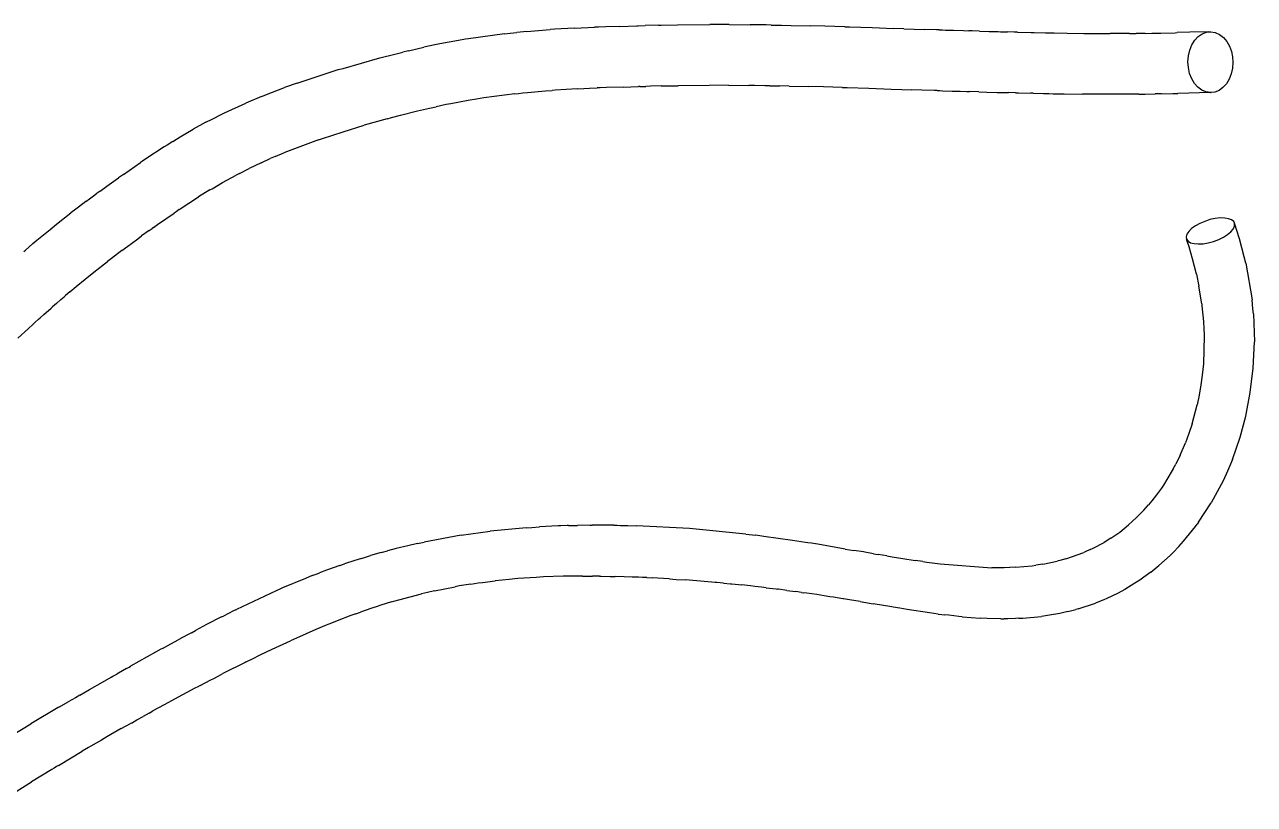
# Model space of a CAD drawing. Header units: millimetres. Extents: x -808 to -5, y -418 to 283.
# Drawn here: x -666.69 to -626.58, y 31.11 to 56.53 of the extents above; entities that cross this region are included whole.
import ezdxf

# ---------------------------------------------------------------- set-up
doc = ezdxf.new("R2010")
doc.units = ezdxf.units.MM
doc.layers.add('VISIBLE', color=7, linetype='Continuous')

msp = doc.modelspace()

# ---------------------------------------------------------------- linework, layer by layer
at = {"layer": 'VISIBLE'}
for points in [[(-651.038, 56.227), (-652.213, 56.064)], [(-651.038, 56.227), (-650.851, 56.248)], [(-650.851, 56.248), (-650.635, 56.271)], [(-650.31, 56.302), (-650.635, 56.271)], [(-650.31, 56.302), (-649.546, 56.363)], [(-649.395, 56.373), (-649.546, 56.363)], [(-648.761, 56.409), (-649.395, 56.373)], [(-648.761, 56.409), (-648.542, 56.42)], [(-648.542, 56.42), (-648.312, 56.43)], [(-648.312, 56.43), (-648.098, 56.439)], [(-647.973, 56.444), (-648.098, 56.439)], [(-647.734, 56.453), (-647.973, 56.444)], [(-647.278, 56.469), (-647.734, 56.453)], [(-647.278, 56.469), (-646.722, 56.487)], [(-646.722, 56.487), (-646.679, 56.488)], [(-646.679, 56.488), (-646.453, 56.494)], [(-646.021, 56.504), (-646.453, 56.494)], [(-646.021, 56.504), (-645.996, 56.505)], [(-645.996, 56.505), (-645.93, 56.506)], [(-645.93, 56.506), (-645.392, 56.516)], [(-645.392, 56.516), (-644.341, 56.526)], [(-643.706, 56.527), (-644.341, 56.526)], [(-643.706, 56.527), (-643.024, 56.522)], [(-642.842, 56.52), (-643.024, 56.522)], [(-642.509, 56.516), (-642.842, 56.52)], [(-642.337, 56.513), (-642.509, 56.516)], [(-642.337, 56.513), (-642.002, 56.507)], [(-642.002, 56.507), (-641.69, 56.501)], [(-641.69, 56.501), (-641.069, 56.486)], [(-640.586, 56.473), (-641.069, 56.486)], [(-639.94, 56.455), (-640.586, 56.473)], [(-639.94, 56.455), (-639.786, 56.45)], [(-639.786, 56.45), (-639.051, 56.427)], [(-639.051, 56.427), (-638.34, 56.405)], [(-638.018, 56.394), (-638.34, 56.405)], [(-638.018, 56.394), (-637.681, 56.383)], [(-637.681, 56.383), (-637.348, 56.372)], [(-636.947, 56.359), (-637.348, 56.372)], [(-636.859, 56.356), (-636.947, 56.359)], [(-636.859, 56.356), (-636.754, 56.353)], [(-636.754, 56.353), (-636.655, 56.35)], [(-636.655, 56.35), (-636.392, 56.341)], [(-636.392, 56.341), (-636.074, 56.331)], [(-636.074, 56.331), (-635.898, 56.326)], [(-635.789, 56.323), (-635.898, 56.326)], [(-635.545, 56.315), (-635.789, 56.323)], [(-635.545, 56.315), (-635.227, 56.306)], [(-635.227, 56.306), (-634.935, 56.297)], [(-634.935, 56.297), (-634.861, 56.295)], [(-634.861, 56.295), (-634.632, 56.289)], [(-634.417, 56.283), (-634.632, 56.289)], [(-634.304, 56.28), (-634.417, 56.283)], [(-634.304, 56.28), (-633.859, 56.27)], [(-633.859, 56.27), (-633.805, 56.269)], [(-633.805, 56.269), (-633.76, 56.268)], [(-633.76, 56.268), (-633.395, 56.26)], [(-633.395, 56.26), (-633.287, 56.258)], [(-633.287, 56.258), (-633.112, 56.255)], [(-633.112, 56.255), (-632.684, 56.248)], [(-632.684, 56.248), (-632.15, 56.242)], [(-632.15, 56.242), (-631.289, 56.237)], [(-631.157, 56.237), (-631.289, 56.237)], [(-631.081, 56.237), (-631.157, 56.237)], [(-630.655, 56.238), (-631.081, 56.237)], [(-630.655, 56.238), (-630.441, 56.24)], [(-630.145, 56.242), (-630.441, 56.24)], [(-630.145, 56.242), (-629.923, 56.245)], [(-629.923, 56.245), (-629.629, 56.249)], [(-629.629, 56.249), (-629.17, 56.258)], [(-629.17, 56.258), (-629.106, 56.264)], [(-628.684, 56.282), (-629.106, 56.264)], [(-628.082, 56.296), (-628.684, 56.282)], [(-628.413, 56.136), (-628.284, 56.224)], [(-628.284, 56.224), (-628.145, 56.276)], [(-628.145, 56.276), (-628.04, 56.293)], [(-628.082, 56.296), (-628.04, 56.293)], [(-628.04, 56.293), (-628.001, 56.29)], [(-628.001, 56.29), (-627.857, 56.265)], [(-627.857, 56.265), (-627.72, 56.202)], [(-627.72, 56.202), (-627.594, 56.105)], [(-654.165, 55.677), (-653.669, 55.789)], [(-653.314, 55.863), (-653.669, 55.789)], [(-653.151, 55.896), (-653.314, 55.863)], [(-652.537, 56.01), (-653.151, 55.896)], [(-652.31, 56.048), (-652.537, 56.01)], [(-652.213, 56.064), (-652.31, 56.048)], [(-628.689, 55.697), (-628.619, 55.868)], [(-628.619, 55.868), (-628.526, 56.016)], [(-628.526, 56.016), (-628.413, 56.136)], [(-627.594, 56.105), (-627.484, 55.975)], [(-627.484, 55.975), (-627.396, 55.82)], [(-627.396, 55.82), (-627.331, 55.645)], [(-656.298, 55.092), (-655.106, 55.444)], [(-655.106, 55.444), (-654.619, 55.568)], [(-654.619, 55.568), (-654.354, 55.633)], [(-654.165, 55.677), (-654.354, 55.633)], [(-628.749, 55.318), (-628.733, 55.512)], [(-628.733, 55.512), (-628.689, 55.697)], [(-627.331, 55.645), (-627.296, 55.475)], [(-627.296, 55.475), (-627.284, 55.3)], [(-657.802, 54.623), (-656.462, 55.06)], [(-656.462, 55.06), (-656.298, 55.092)], [(-628.736, 55.123), (-628.749, 55.318)], [(-628.695, 54.936), (-628.736, 55.123)], [(-627.297, 55.108), (-627.337, 54.922)], [(-627.284, 55.3), (-627.297, 55.108)], [(-657.802, 54.623), (-658.218, 54.473)], [(-644.361, 54.546), (-645.376, 54.536)], [(-643.731, 54.547), (-644.361, 54.546)], [(-643.731, 54.547), (-643.066, 54.543)], [(-628.628, 54.762), (-628.695, 54.936)], [(-628.537, 54.61), (-628.628, 54.762)], [(-628.426, 54.484), (-628.537, 54.61)], [(-627.495, 54.599), (-627.607, 54.475)], [(-627.404, 54.75), (-627.495, 54.599)], [(-627.337, 54.922), (-627.404, 54.75)], [(-658.961, 54.187), (-659.477, 53.969)], [(-658.961, 54.187), (-658.606, 54.327)], [(-658.606, 54.327), (-658.218, 54.473)], [(-650.698, 54.273), (-651.716, 54.138)], [(-650.698, 54.273), (-650.582, 54.285)], [(-650.582, 54.285), (-650.435, 54.301)], [(-650.435, 54.301), (-650.293, 54.315)], [(-650.293, 54.315), (-649.703, 54.366)], [(-649.703, 54.366), (-649.481, 54.383)], [(-649.391, 54.389), (-649.481, 54.383)], [(-648.673, 54.431), (-649.391, 54.389)], [(-648.673, 54.431), (-648.453, 54.442)], [(-648.453, 54.442), (-648.269, 54.45)], [(-648.269, 54.45), (-648.02, 54.461)], [(-647.917, 54.465), (-648.02, 54.461)], [(-647.716, 54.473), (-647.917, 54.465)], [(-647.173, 54.492), (-647.716, 54.473)], [(-647.173, 54.492), (-646.671, 54.508)], [(-646.62, 54.509), (-646.671, 54.508)], [(-646.62, 54.509), (-646.426, 54.514)], [(-646.282, 54.518), (-646.426, 54.514)], [(-645.932, 54.526), (-646.282, 54.518)], [(-645.932, 54.526), (-645.376, 54.536)], [(-642.89, 54.541), (-643.066, 54.543)], [(-642.551, 54.536), (-642.89, 54.541)], [(-642.388, 54.534), (-642.551, 54.536)], [(-642.388, 54.534), (-642.075, 54.528)], [(-641.752, 54.522), (-642.075, 54.528)], [(-641.752, 54.522), (-641.12, 54.507)], [(-640.633, 54.494), (-641.12, 54.507)], [(-640.026, 54.477), (-640.633, 54.494)], [(-640.026, 54.477), (-639.865, 54.472)], [(-639.865, 54.472), (-639.155, 54.45)], [(-639.155, 54.45), (-638.423, 54.426)], [(-638.423, 54.426), (-638.083, 54.416)], [(-638.083, 54.416), (-637.764, 54.405)], [(-637.432, 54.394), (-637.764, 54.405)], [(-637.03, 54.381), (-637.432, 54.394)], [(-636.928, 54.378), (-637.03, 54.381)], [(-636.928, 54.378), (-636.837, 54.375)], [(-636.837, 54.375), (-636.753, 54.372)], [(-636.753, 54.372), (-636.435, 54.362)], [(-636.435, 54.362), (-636.174, 54.354)], [(-636.174, 54.354), (-635.959, 54.347)], [(-635.959, 54.347), (-635.869, 54.344)], [(-635.572, 54.335), (-635.869, 54.344)], [(-635.572, 54.335), (-635.307, 54.327)], [(-635.307, 54.327), (-634.969, 54.318)], [(-634.969, 54.318), (-634.917, 54.316)], [(-634.917, 54.316), (-634.753, 54.312)], [(-634.753, 54.312), (-634.598, 54.308)], [(-634.375, 54.302), (-634.598, 54.308)], [(-634.375, 54.302), (-634.277, 54.299)], [(-634.277, 54.299), (-633.87, 54.29)], [(-633.792, 54.288), (-633.87, 54.29)], [(-633.792, 54.288), (-633.455, 54.281)], [(-633.455, 54.281), (-633.281, 54.278)], [(-633.281, 54.278), (-633.141, 54.275)], [(-633.141, 54.275), (-632.781, 54.269)], [(-632.781, 54.269), (-632.189, 54.262)], [(-631.311, 54.257), (-632.189, 54.262)], [(-631.177, 54.257), (-631.311, 54.257)], [(-631.093, 54.257), (-631.177, 54.257)], [(-630.665, 54.259), (-631.093, 54.257)], [(-630.352, 54.261), (-630.665, 54.259)], [(-630.352, 54.261), (-630.145, 54.263)], [(-630.145, 54.263), (-629.822, 54.267)], [(-629.618, 54.27), (-629.822, 54.267)], [(-629.618, 54.27), (-629.239, 54.276)], [(-629.239, 54.276), (-629.082, 54.28)], [(-628.014, 54.31), (-629.082, 54.28)], [(-628.299, 54.39), (-628.426, 54.484)], [(-628.161, 54.331), (-628.299, 54.39)], [(-628.017, 54.31), (-628.161, 54.331)], [(-627.992, 54.31), (-628.017, 54.31)], [(-628.014, 54.31), (-627.992, 54.31)], [(-627.873, 54.328), (-627.992, 54.31)], [(-627.735, 54.383), (-627.873, 54.328)], [(-627.607, 54.475), (-627.735, 54.383)], [(-660.17, 53.65), (-659.477, 53.969)], [(-653.872, 53.712), (-653.482, 53.803)], [(-653.482, 53.803), (-653.272, 53.849)], [(-652.94, 53.919), (-653.272, 53.849)], [(-652.789, 53.949), (-652.94, 53.919)], [(-652.219, 54.056), (-652.789, 53.949)], [(-651.951, 54.101), (-652.219, 54.056)], [(-651.716, 54.138), (-651.951, 54.101)], [(-660.775, 53.342), (-660.692, 53.386)], [(-660.692, 53.386), (-660.662, 53.402)], [(-660.662, 53.402), (-660.17, 53.65)], [(-654.869, 53.458), (-655.619, 53.246)], [(-654.869, 53.458), (-654.722, 53.498)], [(-654.722, 53.498), (-654.43, 53.574)], [(-654.43, 53.574), (-653.872, 53.712)], [(-661.617, 52.865), (-661.191, 53.113)], [(-660.775, 53.342), (-661.191, 53.113)], [(-656.97, 52.815), (-656.302, 53.036)], [(-656.302, 53.036), (-655.619, 53.246)], [(-662.138, 52.541), (-662.731, 52.149)], [(-662.044, 52.6), (-662.138, 52.541)], [(-661.85, 52.714), (-662.044, 52.6)], [(-661.85, 52.714), (-661.617, 52.865)], [(-657.37, 52.675), (-658.066, 52.412)], [(-657.107, 52.768), (-657.37, 52.675)], [(-657.107, 52.768), (-656.97, 52.815)], [(-662.731, 52.149), (-662.839, 52.075)], [(-658.978, 52.024), (-658.676, 52.159)], [(-658.516, 52.228), (-658.676, 52.159)], [(-658.516, 52.228), (-658.234, 52.345)], [(-658.066, 52.412), (-658.234, 52.345)], [(-663.469, 51.64), (-662.909, 52.027)], [(-662.839, 52.075), (-662.909, 52.027)], [(-659.683, 51.672), (-659.363, 51.841)], [(-658.978, 52.024), (-659.363, 51.841)], [(-664.006, 51.259), (-663.622, 51.532)], [(-663.469, 51.64), (-663.622, 51.532)], [(-660.57, 51.178), (-660.235, 51.379)], [(-660.235, 51.379), (-659.794, 51.621)], [(-659.683, 51.672), (-659.794, 51.621)], [(-664.568, 50.848), (-664.353, 51.007)], [(-664.23, 51.097), (-664.353, 51.007)], [(-664.23, 51.097), (-664.006, 51.259)], [(-660.643, 51.14), (-661.016, 50.908)], [(-660.643, 51.14), (-660.621, 51.151)], [(-660.621, 51.151), (-660.57, 51.178)], [(-664.933, 50.574), (-665.016, 50.51)], [(-664.688, 50.759), (-664.933, 50.574)], [(-664.688, 50.759), (-664.568, 50.848)], [(-661.643, 50.495), (-661.016, 50.908)], [(-665.644, 50.021), (-665.178, 50.386)], [(-665.016, 50.51), (-665.178, 50.386)], [(-662.353, 50.005), (-661.814, 50.378)], [(-661.746, 50.424), (-661.814, 50.378)], [(-661.643, 50.495), (-661.746, 50.424)], [(-628.033, 50.168), (-628.202, 50.113)], [(-627.862, 50.205), (-628.033, 50.168)], [(-627.699, 50.223), (-627.862, 50.205)], [(-627.55, 50.221), (-627.699, 50.223)], [(-627.424, 50.2), (-627.55, 50.221)], [(-627.324, 50.16), (-627.424, 50.2)], [(-627.257, 50.103), (-627.324, 50.16)], [(-666.288, 49.495), (-665.855, 49.851)], [(-665.855, 49.851), (-665.644, 50.021)], [(-662.624, 49.813), (-662.872, 49.636)], [(-662.624, 49.813), (-662.527, 49.882)], [(-662.487, 49.91), (-662.527, 49.882)], [(-662.487, 49.91), (-662.353, 50.005)], [(-628.723, 49.785), (-628.784, 49.694)], [(-628.63, 49.877), (-628.723, 49.785)], [(-628.508, 49.964), (-628.63, 49.877)], [(-628.363, 50.045), (-628.508, 49.964)], [(-628.202, 50.113), (-628.363, 50.045)], [(-627.459, 49.68), (-627.351, 49.77)], [(-627.351, 49.77), (-627.274, 49.862)], [(-627.274, 49.862), (-627.232, 49.951)], [(-627.232, 50.056), (-627.257, 50.103)], [(-627.226, 50.032), (-627.232, 50.056)], [(-627.071, 49.546), (-627.232, 50.056)], [(-627.232, 49.951), (-627.226, 50.032)], [(-666.418, 49.386), (-666.553, 49.272)], [(-666.418, 49.386), (-666.288, 49.495)], [(-663.324, 49.306), (-663.204, 49.394)], [(-663.204, 49.394), (-662.996, 49.546)], [(-662.996, 49.546), (-662.872, 49.636)], [(-628.784, 49.694), (-628.808, 49.608)], [(-628.808, 49.608), (-628.8, 49.544)], [(-628.8, 49.544), (-628.796, 49.532)], [(-628.776, 49.472), (-628.8, 49.544)], [(-628.796, 49.532), (-628.747, 49.467)], [(-628.714, 49.279), (-628.776, 49.472)], [(-628.747, 49.467), (-628.663, 49.418)], [(-628.663, 49.418), (-628.55, 49.387)], [(-628.55, 49.387), (-628.411, 49.375)], [(-628.411, 49.375), (-628.254, 49.384)], [(-628.254, 49.384), (-628.086, 49.411)], [(-628.086, 49.411), (-627.916, 49.457)], [(-627.916, 49.457), (-627.829, 49.487)], [(-627.829, 49.487), (-627.744, 49.521)], [(-627.744, 49.521), (-627.592, 49.595)], [(-627.592, 49.595), (-627.459, 49.68)], [(-626.912, 48.954), (-627.071, 49.546)], [(-666.716, 49.133), (-666.662, 49.179)], [(-666.553, 49.272), (-666.662, 49.179)], [(-663.523, 49.158), (-663.854, 48.907)], [(-663.523, 49.158), (-663.324, 49.306)], [(-628.598, 48.886), (-628.714, 49.279)], [(-626.863, 48.746), (-626.912, 48.954)], [(-664.428, 48.459), (-663.986, 48.805)], [(-663.854, 48.907), (-663.986, 48.805)], [(-628.475, 48.396), (-628.598, 48.886)], [(-626.863, 48.746), (-626.66, 47.559)], [(-665.006, 47.986), (-664.709, 48.231)], [(-664.709, 48.231), (-664.428, 48.459)], [(-628.475, 48.396), (-628.393, 48.004)], [(-665.213, 47.813), (-665.355, 47.693)], [(-665.213, 47.813), (-665.006, 47.986)], [(-628.301, 47.425), (-628.393, 48.004)], [(-665.65, 47.438), (-665.78, 47.324)], [(-665.65, 47.438), (-665.508, 47.561)], [(-665.508, 47.561), (-665.4, 47.654)], [(-665.4, 47.654), (-665.355, 47.693)], [(-628.301, 47.425), (-628.292, 47.357)], [(-628.292, 47.357), (-628.244, 46.852)], [(-626.628, 47.26), (-626.66, 47.559)], [(-666.232, 46.924), (-666.176, 46.973)], [(-666.176, 46.973), (-666.061, 47.076)], [(-666.061, 47.076), (-665.826, 47.284)], [(-665.826, 47.284), (-665.78, 47.324)], [(-626.614, 47.095), (-626.628, 47.26)], [(-626.614, 47.095), (-626.582, 46.184)], [(-666.914, 46.304), (-666.576, 46.612)], [(-666.576, 46.612), (-666.54, 46.645)], [(-666.444, 46.733), (-666.54, 46.645)], [(-666.35, 46.817), (-666.444, 46.733)], [(-666.232, 46.924), (-666.35, 46.817)], [(-628.244, 46.852), (-628.24, 46.792)], [(-628.24, 46.792), (-628.232, 46.663)], [(-628.232, 46.663), (-628.222, 46.373)], [(-628.222, 46.373), (-628.247, 45.469)], [(-626.62, 45.325), (-626.582, 46.184)], [(-628.247, 45.469), (-628.283, 45.099)], [(-626.716, 44.53), (-626.62, 45.325)], [(-628.283, 45.099), (-628.324, 44.789)], [(-628.324, 44.789), (-628.382, 44.451)], [(-626.865, 43.767), (-626.716, 44.53)], [(-628.615, 43.513), (-628.449, 44.134)], [(-628.382, 44.451), (-628.449, 44.134)], [(-627.049, 43.081), (-626.865, 43.767)], [(-628.615, 43.513), (-628.719, 43.197)], [(-628.719, 43.197), (-628.834, 42.89)], [(-627.301, 42.351), (-627.049, 43.081)], [(-629.003, 42.496), (-628.834, 42.89)], [(-629.231, 42.041), (-629.146, 42.202)], [(-629.003, 42.496), (-629.146, 42.202)], [(-627.301, 42.351), (-627.457, 41.974)], [(-629.261, 41.986), (-629.551, 41.51)], [(-629.231, 42.041), (-629.261, 41.986)], [(-627.457, 41.974), (-627.605, 41.653)], [(-629.615, 41.416), (-629.772, 41.196)], [(-629.551, 41.51), (-629.615, 41.416)], [(-627.605, 41.653), (-627.989, 40.936)], [(-629.925, 41), (-630.033, 40.87)], [(-629.772, 41.196), (-629.925, 41)], [(-628.4, 40.306), (-627.989, 40.936)], [(-630.315, 40.563), (-630.422, 40.457)], [(-630.187, 40.696), (-630.315, 40.563)], [(-630.187, 40.696), (-630.033, 40.87)], [(-650.323, 40.124), (-651.507, 40.011)], [(-650.323, 40.124), (-650.143, 40.137)], [(-650.143, 40.137), (-649.9, 40.152)], [(-649.291, 40.182), (-649.9, 40.152)], [(-649.201, 40.186), (-649.291, 40.182)], [(-648.992, 40.193), (-649.201, 40.186)], [(-648.95, 40.194), (-648.992, 40.193)], [(-648.95, 40.194), (-648.657, 40.201)], [(-648.248, 40.207), (-648.657, 40.201)], [(-648.248, 40.207), (-648.18, 40.208)], [(-648.123, 40.208), (-648.18, 40.208)], [(-647.892, 40.208), (-648.123, 40.208)], [(-647.775, 40.208), (-647.892, 40.208)], [(-647.47, 40.205), (-647.775, 40.208)], [(-647.47, 40.205), (-647.364, 40.204)], [(-647.364, 40.204), (-647.263, 40.202)], [(-647.263, 40.202), (-647.016, 40.197)], [(-647.016, 40.197), (-646.736, 40.189)], [(-645.005, 40.095), (-646.736, 40.189)], [(-630.975, 39.986), (-630.687, 40.215)], [(-630.422, 40.457), (-630.687, 40.215)], [(-628.89, 39.686), (-628.504, 40.164)], [(-628.504, 40.164), (-628.448, 40.239)], [(-628.4, 40.306), (-628.448, 40.239)], [(-652.449, 39.881), (-653.661, 39.659)], [(-652.449, 39.881), (-651.507, 40.011)], [(-643.171, 39.917), (-645.005, 40.095)], [(-643.171, 39.917), (-642.845, 39.878)], [(-642.582, 39.844), (-642.845, 39.878)], [(-641.644, 39.713), (-642.582, 39.844)], [(-641.221, 39.649), (-641.644, 39.713)], [(-631.262, 39.786), (-631.484, 39.649)], [(-631.262, 39.786), (-630.975, 39.986)], [(-655.065, 39.315), (-655.408, 39.216)], [(-655.065, 39.315), (-655.015, 39.329)], [(-655.015, 39.329), (-654.858, 39.372)], [(-654.568, 39.447), (-654.858, 39.372)], [(-654.193, 39.54), (-654.568, 39.447)], [(-653.88, 39.611), (-654.193, 39.54)], [(-653.88, 39.611), (-653.661, 39.659)], [(-641.147, 39.637), (-641.221, 39.649)], [(-641.022, 39.617), (-641.147, 39.637)], [(-640.892, 39.597), (-641.022, 39.617)], [(-640.817, 39.585), (-640.892, 39.597)], [(-639.933, 39.425), (-640.817, 39.585)], [(-639.933, 39.425), (-639.641, 39.388)], [(-639.335, 39.336), (-639.641, 39.388)], [(-639.289, 39.328), (-639.335, 39.336)], [(-639.003, 39.279), (-639.289, 39.328)], [(-632.736, 39.11), (-632.15, 39.318)], [(-632.102, 39.338), (-632.15, 39.318)], [(-631.936, 39.412), (-632.102, 39.338)], [(-631.936, 39.412), (-631.838, 39.459)], [(-631.838, 39.459), (-631.484, 39.649)], [(-629.331, 39.222), (-629.234, 39.318)], [(-629.045, 39.515), (-629.234, 39.318)], [(-629.045, 39.515), (-628.89, 39.686)], [(-656.409, 38.894), (-656.255, 38.946)], [(-655.92, 39.057), (-656.255, 38.946)], [(-655.701, 39.127), (-655.92, 39.057)], [(-655.701, 39.127), (-655.408, 39.216)], [(-639.003, 39.279), (-638.853, 39.254)], [(-638.573, 39.207), (-638.853, 39.254)], [(-638.573, 39.207), (-638.395, 39.178)], [(-638.395, 39.178), (-638.046, 39.121)], [(-638.046, 39.121), (-637.649, 39.06)], [(-637.466, 39.033), (-637.649, 39.06)], [(-637.395, 39.023), (-637.466, 39.033)], [(-637.395, 39.023), (-637.265, 39.004)], [(-637.265, 39.004), (-636.825, 38.947)], [(-636.825, 38.947), (-635.142, 38.821)], [(-633.481, 38.938), (-633.709, 38.902)], [(-633.481, 38.938), (-633.011, 39.036)], [(-632.929, 39.057), (-633.011, 39.036)], [(-632.736, 39.11), (-632.929, 39.057)], [(-629.331, 39.222), (-629.696, 38.891)], [(-657.306, 38.563), (-657.53, 38.474)], [(-657.306, 38.563), (-657.143, 38.626)], [(-657.143, 38.626), (-657.068, 38.654)], [(-656.844, 38.738), (-657.068, 38.654)], [(-656.409, 38.894), (-656.844, 38.738)], [(-650.007, 38.508), (-650.604, 38.468)], [(-649.77, 38.52), (-650.007, 38.508)], [(-649.12, 38.542), (-649.77, 38.52)], [(-648.491, 38.549), (-649.12, 38.542)], [(-648.491, 38.549), (-648.318, 38.549)], [(-648.318, 38.549), (-648.227, 38.549)], [(-648.227, 38.549), (-648.169, 38.549)], [(-647.94, 38.546), (-648.169, 38.549)], [(-647.94, 38.546), (-647.882, 38.546)], [(-647.882, 38.546), (-647.594, 38.541)], [(-647.594, 38.541), (-647.432, 38.537)], [(-647.137, 38.528), (-647.432, 38.537)], [(-646.878, 38.519), (-647.137, 38.528)], [(-646.667, 38.511), (-646.878, 38.519)], [(-646.537, 38.505), (-646.667, 38.511)], [(-646.399, 38.498), (-646.537, 38.505)], [(-634.741, 38.822), (-635.142, 38.821)], [(-634.373, 38.836), (-634.741, 38.822)], [(-634.373, 38.836), (-633.833, 38.885)], [(-633.833, 38.885), (-633.709, 38.902)], [(-630.187, 38.509), (-630.322, 38.415)], [(-629.96, 38.677), (-630.187, 38.509)], [(-629.96, 38.677), (-629.696, 38.891)], [(-658.363, 38.124), (-658.488, 38.069)], [(-658.277, 38.161), (-658.363, 38.124)], [(-657.53, 38.474), (-658.277, 38.161)], [(-653.326, 38.069), (-652.65, 38.204)], [(-652.519, 38.228), (-652.65, 38.204)], [(-652.285, 38.267), (-652.519, 38.228)], [(-652.136, 38.291), (-652.285, 38.267)], [(-652.136, 38.291), (-651.899, 38.325)], [(-651.899, 38.325), (-651.761, 38.345)], [(-651.761, 38.345), (-651.342, 38.396)], [(-650.888, 38.443), (-651.342, 38.396)], [(-650.604, 38.468), (-650.888, 38.443)], [(-646.399, 38.498), (-646.226, 38.49)], [(-645.857, 38.469), (-646.226, 38.49)], [(-645.652, 38.457), (-645.857, 38.469)], [(-645.652, 38.457), (-645.442, 38.443)], [(-645.442, 38.443), (-645.136, 38.422)], [(-644.53, 38.375), (-645.136, 38.422)], [(-644.171, 38.344), (-644.53, 38.375)], [(-644.151, 38.342), (-644.171, 38.344)], [(-644.116, 38.339), (-644.151, 38.342)], [(-643.894, 38.318), (-644.116, 38.339)], [(-643.894, 38.318), (-643.666, 38.296)], [(-643.666, 38.296), (-643.625, 38.292)], [(-643.625, 38.292), (-643.297, 38.259)], [(-643.018, 38.228), (-643.297, 38.259)], [(-642.872, 38.212), (-643.018, 38.228)], [(-642.653, 38.186), (-642.872, 38.212)], [(-642.506, 38.169), (-642.653, 38.186)], [(-642.506, 38.169), (-642.183, 38.129)], [(-642.183, 38.129), (-642.131, 38.122)], [(-642.097, 38.118), (-642.131, 38.122)], [(-641.829, 38.083), (-642.097, 38.118)], [(-630.808, 38.115), (-631.028, 37.996)], [(-630.478, 38.313), (-630.808, 38.115)], [(-630.322, 38.415), (-630.478, 38.313)], [(-658.488, 38.069), (-659.783, 37.46)], [(-654.728, 37.705), (-655.067, 37.6)], [(-654.728, 37.705), (-654.648, 37.728)], [(-654.648, 37.728), (-654.483, 37.776)], [(-654.483, 37.776), (-653.746, 37.971)], [(-653.548, 38.019), (-653.746, 37.971)], [(-653.326, 38.069), (-653.548, 38.019)], [(-641.829, 38.083), (-641.536, 38.043)], [(-641.357, 38.017), (-641.536, 38.043)], [(-641.357, 38.017), (-641.285, 38.007)], [(-641.174, 37.991), (-641.285, 38.007)], [(-640.856, 37.944), (-641.174, 37.991)], [(-640.61, 37.906), (-640.856, 37.944)], [(-640.427, 37.877), (-640.61, 37.906)], [(-640.31, 37.859), (-640.427, 37.877)], [(-640.002, 37.809), (-640.31, 37.859)], [(-639.982, 37.806), (-640.002, 37.809)], [(-639.724, 37.764), (-639.982, 37.806)], [(-639.641, 37.75), (-639.724, 37.764)], [(-639.437, 37.716), (-639.641, 37.75)], [(-639.437, 37.716), (-639.015, 37.645)], [(-631.471, 37.786), (-631.765, 37.668)], [(-631.411, 37.813), (-631.471, 37.786)], [(-631.028, 37.996), (-631.411, 37.813)], [(-659.873, 37.416), (-660.207, 37.248)], [(-659.804, 37.45), (-659.873, 37.416)], [(-659.804, 37.45), (-659.783, 37.46)], [(-655.887, 37.32), (-656.053, 37.259)], [(-655.887, 37.32), (-655.734, 37.375)], [(-655.397, 37.491), (-655.734, 37.375)], [(-655.36, 37.504), (-655.397, 37.491)], [(-655.196, 37.558), (-655.36, 37.504)], [(-655.067, 37.6), (-655.196, 37.558)], [(-638.408, 37.543), (-639.015, 37.645)], [(-638.359, 37.535), (-638.408, 37.543)], [(-638.147, 37.5), (-638.359, 37.535)], [(-637.911, 37.462), (-638.147, 37.5)], [(-637.18, 37.352), (-637.911, 37.462)], [(-636.892, 37.313), (-637.18, 37.352)], [(-636.892, 37.313), (-636.777, 37.299)], [(-632.932, 37.333), (-633.261, 37.274)], [(-632.662, 37.393), (-632.932, 37.333)], [(-632.662, 37.393), (-632.401, 37.46)], [(-632.331, 37.48), (-632.401, 37.46)], [(-632.331, 37.48), (-631.765, 37.668)], [(-660.753, 36.967), (-661.111, 36.779)], [(-660.264, 37.219), (-660.753, 36.967)], [(-660.264, 37.219), (-660.207, 37.248)], [(-656.852, 36.947), (-657.191, 36.806)], [(-656.8, 36.968), (-656.852, 36.947)], [(-656.738, 36.993), (-656.8, 36.968)], [(-656.499, 37.089), (-656.738, 36.993)], [(-656.053, 37.259), (-656.499, 37.089)], [(-636.777, 37.299), (-636.674, 37.286)], [(-636.542, 37.27), (-636.674, 37.286)], [(-636.22, 37.236), (-636.542, 37.27)], [(-636.115, 37.226), (-636.22, 37.236)], [(-636.115, 37.226), (-635.526, 37.181)], [(-635.301, 37.17), (-635.526, 37.181)], [(-634.85, 37.159), (-635.301, 37.17)], [(-634.85, 37.159), (-634.738, 37.159)], [(-634.619, 37.16), (-634.738, 37.159)], [(-634.378, 37.166), (-634.619, 37.16)], [(-634.26, 37.172), (-634.378, 37.166)], [(-634.26, 37.172), (-634.139, 37.178)], [(-634.139, 37.178), (-633.529, 37.235)], [(-633.261, 37.274), (-633.529, 37.235)], [(-661.375, 36.638), (-661.681, 36.472)], [(-661.25, 36.704), (-661.375, 36.638)], [(-661.25, 36.704), (-661.111, 36.779)], [(-657.503, 36.672), (-658.017, 36.443)], [(-657.191, 36.806), (-657.503, 36.672)], [(-662.243, 36.164), (-662.42, 36.066)], [(-662.189, 36.194), (-662.243, 36.164)], [(-662.189, 36.194), (-662.022, 36.286)], [(-662.022, 36.286), (-661.681, 36.472)], [(-659.004, 35.978), (-658.614, 36.165)], [(-658.614, 36.165), (-658.017, 36.443)], [(-662.693, 35.914), (-663.239, 35.608)], [(-662.42, 36.066), (-662.693, 35.914)], [(-659.496, 35.736), (-660.222, 35.369)], [(-659.46, 35.754), (-659.496, 35.736)], [(-659.46, 35.754), (-659.216, 35.874)], [(-659.216, 35.874), (-659.048, 35.956)], [(-659.048, 35.956), (-659.004, 35.978)], [(-663.811, 35.284), (-663.685, 35.356)], [(-663.632, 35.386), (-663.685, 35.356)], [(-663.371, 35.534), (-663.632, 35.386)], [(-663.371, 35.534), (-663.282, 35.584)], [(-663.282, 35.584), (-663.239, 35.608)], [(-660.379, 35.288), (-660.222, 35.369)], [(-664.573, 34.848), (-664.153, 35.089)], [(-664.153, 35.089), (-663.861, 35.256)], [(-663.861, 35.256), (-663.811, 35.284)], [(-661.133, 34.894), (-661.395, 34.755)], [(-661.04, 34.943), (-661.133, 34.894)], [(-660.964, 34.983), (-661.04, 34.943)], [(-660.964, 34.983), (-660.62, 35.163)], [(-660.62, 35.163), (-660.518, 35.216)], [(-660.518, 35.216), (-660.379, 35.288)], [(-665.03, 34.585), (-665.272, 34.445)], [(-664.884, 34.669), (-665.03, 34.585)], [(-664.884, 34.669), (-664.573, 34.848)], [(-661.796, 34.54), (-661.902, 34.482)], [(-661.535, 34.68), (-661.796, 34.54)], [(-661.395, 34.755), (-661.535, 34.68)], [(-665.59, 34.26), (-666.485, 33.735)], [(-665.546, 34.286), (-665.59, 34.26)], [(-665.546, 34.286), (-665.272, 34.445)], [(-662.629, 34.085), (-662.503, 34.154)], [(-662.139, 34.353), (-662.503, 34.154)], [(-662.023, 34.416), (-662.139, 34.353)], [(-661.902, 34.482), (-662.023, 34.416)], [(-668.733, 32.379), (-666.485, 33.735)], [(-663.535, 33.577), (-663.239, 33.744)], [(-663.206, 33.76), (-663.239, 33.744)], [(-663.206, 33.76), (-663.027, 33.863)], [(-663.027, 33.863), (-662.824, 33.976)], [(-662.629, 34.085), (-662.824, 33.976)], [(-664.012, 33.304), (-664.183, 33.205)], [(-663.535, 33.577), (-664.012, 33.304)], [(-664.606, 32.959), (-664.812, 32.838)], [(-664.533, 33.002), (-664.606, 32.959)], [(-664.183, 33.205), (-664.533, 33.002)], [(-665.585, 32.376), (-664.812, 32.838)], [(-665.805, 32.243), (-666.465, 31.841)], [(-665.724, 32.293), (-665.805, 32.243)], [(-665.646, 32.34), (-665.724, 32.293)], [(-665.585, 32.376), (-665.646, 32.34)], [(-667.654, 31.107), (-666.465, 31.841)]]:
    msp.add_lwpolyline(points, dxfattribs=at)

doc.saveas('drawing.dxf')
